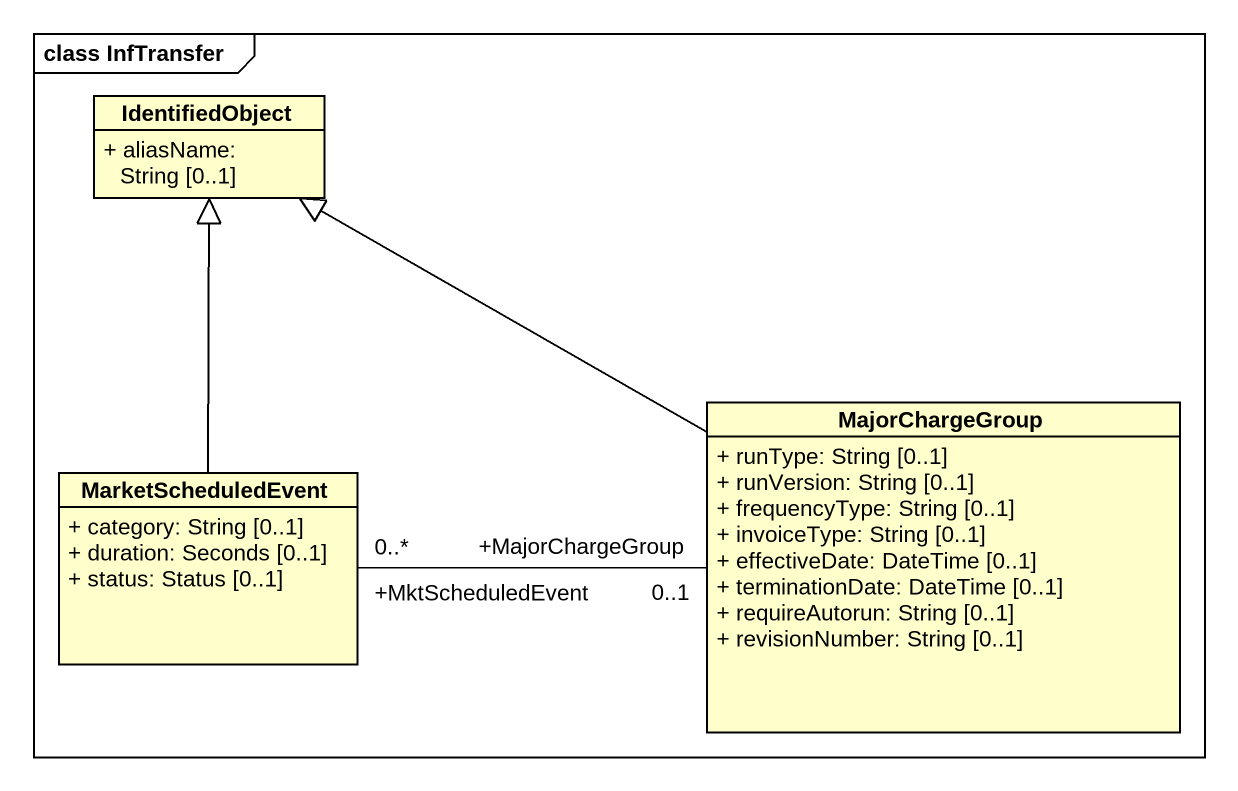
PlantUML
@startuml
mainframe class InfTransfer
hide circle
hide empty members
skinparam classAttributeIconSize 0
class IdentifiedObject {
  + aliasName: String [0..1]
}
class MajorChargeGroup {
  + runType: String [0..1]
  + runVersion: String [0..1]
  + frequencyType: String [0..1]
  + invoiceType: String [0..1]
  + effectiveDate: DateTime [0..1]
  + terminationDate: DateTime [0..1]
  + requireAutorun: String [0..1]
  + revisionNumber: String [0..1]
}
class MarketScheduledEvent {
  + category: String [0..1]
  + duration: Seconds [0..1]
  + status: Status [0..1]
}
MajorChargeGroup -left-|> IdentifiedObject
MajorChargeGroup "+MajorChargeGroup\n0..1" -left- "+MktScheduledEvent\n0..*" MarketScheduledEvent
MarketScheduledEvent -up-|> IdentifiedObject
@enduml
